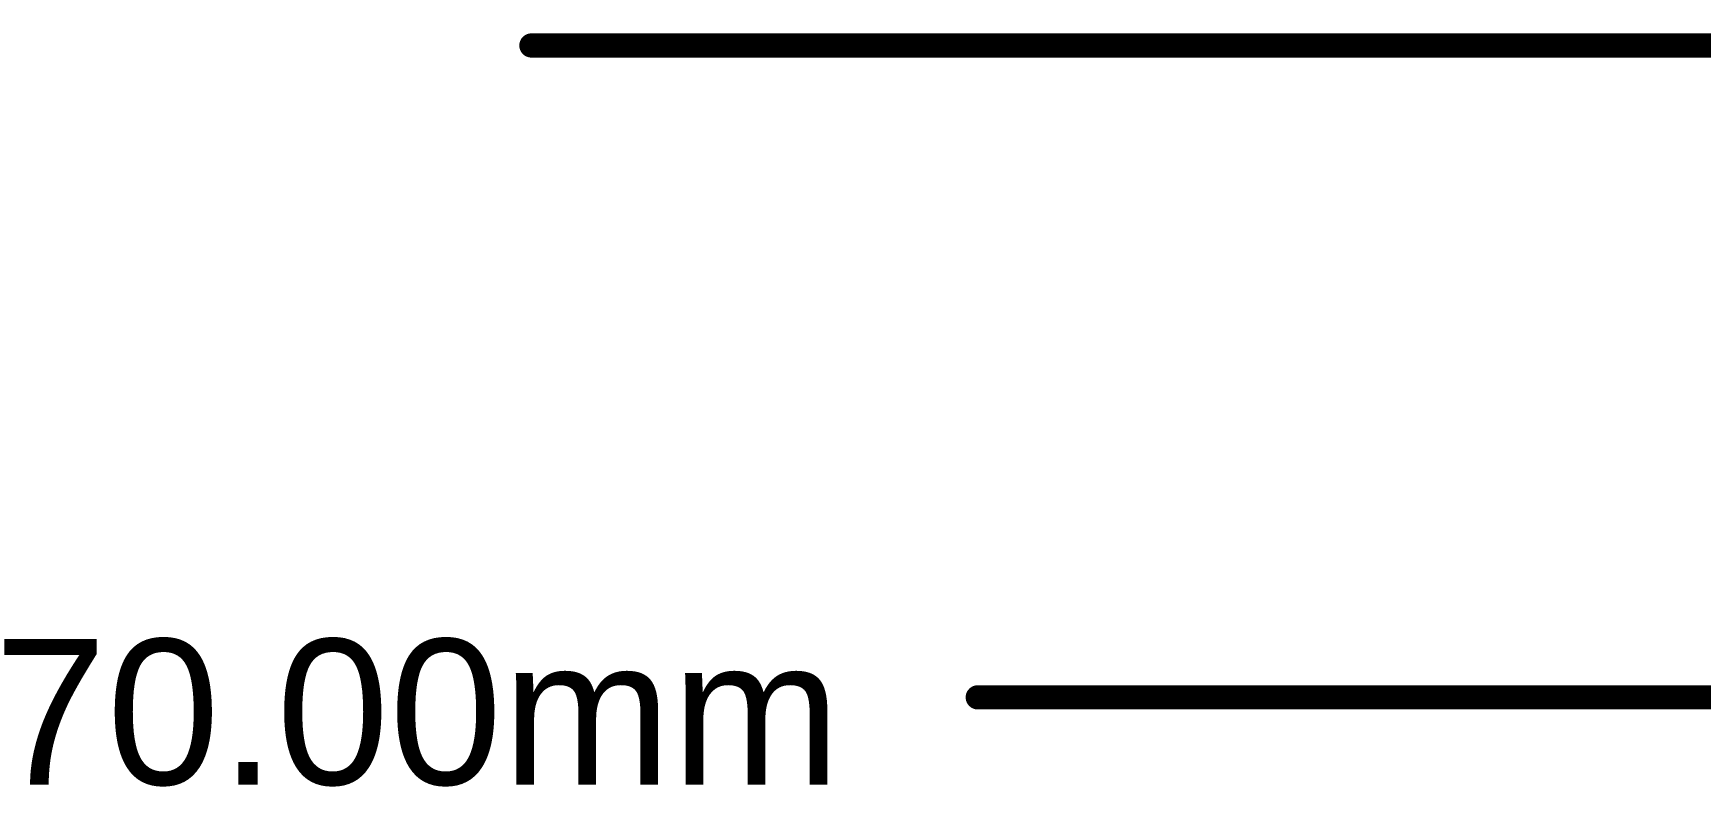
# Model space of a CAD drawing. Header units: inches. Extents: x -18 to 202, y -11 to 119.
# Drawn here: x 20.97 to 38.44, y -11.45 to -3.56 of the extents above; entities that cross this region are included whole.
import ezdxf

# ---------------------------------------------------------------- set-up
doc = ezdxf.new("R2010")
doc.units = ezdxf.units.IN
doc.layers.add('Dimension', color=6, linetype='Continuous')
doc.styles.add('Arial', font='', dxfattribs={"height": 0.2})
doc.styles.get('Arial').set_extended_font_data('Arial')

msp = doc.modelspace()

# ---------------------------------------------------------------- linework, layer by layer
at = {"layer": 'Dimension', "const_width": 0.254}
for points in [[(26.188, -3.688), (70.129, -3.688)], [(30.866, -10.516), (60.914, -10.516)]]:
    msp.add_lwpolyline(points, dxfattribs=at)
at = {"layer": 'Dimension', "const_width": 0.127}
for points in [[(26.125, -3.688, 1), (26.252, -3.688, 1)], [(30.802, -10.516, 1), (30.929, -10.516, 1)]]:
    msp.add_lwpolyline(points, format="xyb", close=True, dxfattribs=at)

# ---------------------------------------------------------------- texts
at = {"layer": 'Dimension', "style": 'Arial'}
msp.add_text('70.00mm', height=1.524, dxfattribs=at).set_placement((20.556, -11.43))

doc.saveas('drawing.dxf')
